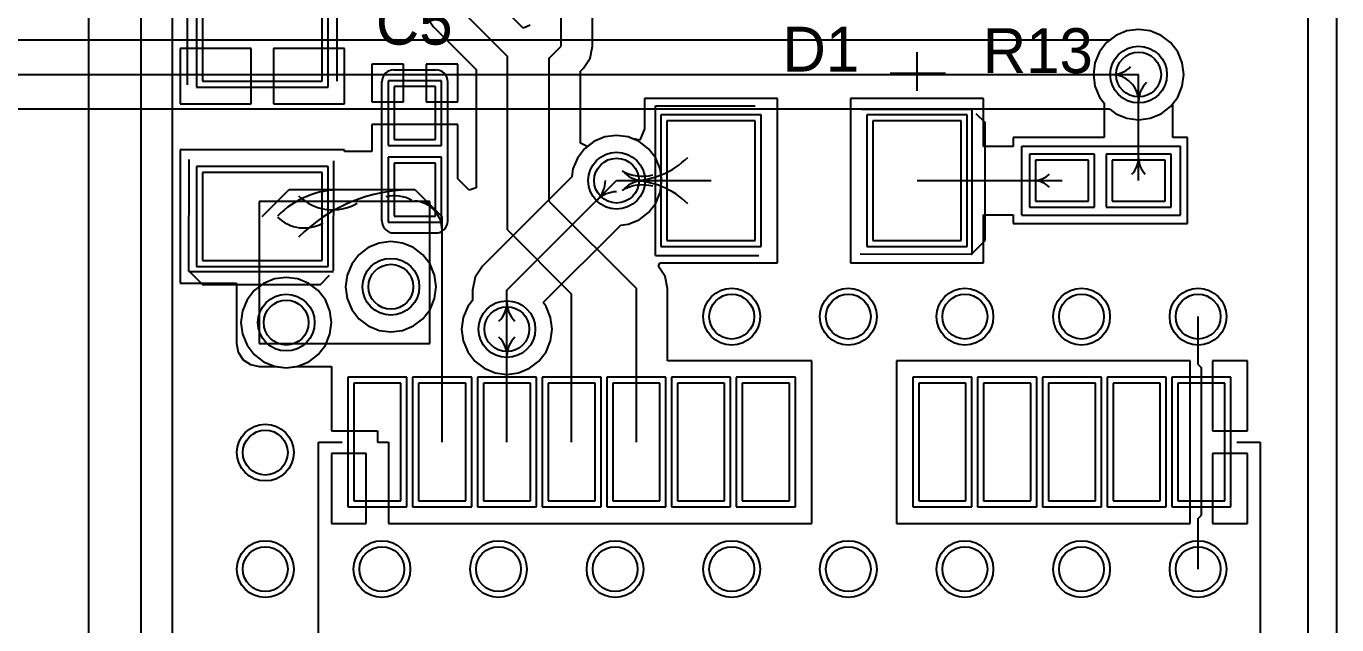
# Model space of a CAD drawing. Extents: x 99 to 149, y 18 to 126.
# Drawn here: x 124.97 to 147.24, y 77.8 to 87.98 of the extents above; entities that cross this region are included whole.
import ezdxf

# ---------------------------------------------------------------- set-up
doc = ezdxf.new("R2010")
doc.units = 0
doc.layers.get('0').update_dxf_attribs({"linetype": 'CONTINUOUS'})
for name, color, linetype in [('BOTTOMLAYER', 5, 'CONTINUOUS'), ('KEEPOUTLAYER', 6, 'CONTINUOUS'), ('TOPLAYER', 1, 'CONTINUOUS'), ('TOPOVERLAY', 2, 'CONTINUOUS'), ('TOPSOLDER', 216, 'CONTINUOUS')]:
    doc.layers.add(name, color=color, linetype=linetype)

# ---------------------------------------------------------------- blocks, each defined once
blk = doc.blocks.new('NEO_M8N_13')
at = {"layer": 'TOPLAYER'}
for p, q in [((0.399999, 13.200002), (-0.399999, 13.200002)), ((-0.399999, 13.200002), (-0.399999, 11.2)), ((0.399999, 11.2), (0.399999, 13.200002)), ((1.5, 13.199999), (0.700001, 13.199999)), ((0.700001, 13.199999), (0.700001, 11.199998)), ((1.5, 11.199998), (1.5, 13.199999)), ((2.6, 13.200002), (1.800001, 13.200002)), ((1.800001, 13.200002), (1.800001, 11.2)), ((2.6, 11.2), (2.6, 13.200002)), ((3.7, 13.199999), (2.900002, 13.199999)), ((2.900002, 13.199999), (2.900002, 11.199998)), ((3.7, 11.199998), (3.7, 13.199999)), ((4.800001, 13.200002), (4.000002, 13.200002)), ((4.000002, 13.200002), (4.000002, 11.2)), ((4.800001, 11.2), (4.800001, 13.200002)), ((5.899998, 13.199999), (5.1, 13.199999)), ((5.1, 13.199999), (5.1, 11.199998)), ((5.899998, 11.199998), (5.899998, 13.199999)), ((6.999999, 13.200002), (6.2, 13.200002)), ((6.2, 13.200002), (6.2, 11.2)), ((6.999999, 11.2), (6.999999, 13.200002)), ((10, 13.200002), (9.200002, 13.200002)), ((9.200002, 13.200002), (9.200002, 11.2)), ((10, 11.2), (10, 13.200002)), ((11.100001, 13.199999), (10.300002, 13.199999)), ((10.300002, 13.199999), (10.300002, 11.199998)), ((11.100001, 11.199998), (11.100001, 13.199999)), ((12.199998, 13.200002), (11.4, 13.200002)), ((11.4, 13.200002), (11.4, 11.2)), ((12.199998, 11.2), (12.199998, 13.200002)), ((13.299999, 13.199999), (12.5, 13.199999)), ((12.5, 13.199999), (12.5, 11.199998)), ((13.299999, 11.199998), (13.299999, 13.199999)), ((14.399999, 13.200002), (13.600001, 13.200002)), ((13.600001, 13.200002), (13.600001, 11.2)), ((14.399999, 11.2), (14.399999, 13.200002)), ((-0.399999, 11.2), (0.399999, 11.2)), ((0.700001, 11.199998), (1.5, 11.199998)), ((1.800001, 11.2), (2.6, 11.2)), ((2.900002, 11.199998), (3.7, 11.199998)), ((4.000002, 11.2), (4.800001, 11.2)), ((5.1, 11.199998), (5.899998, 11.199998)), ((6.2, 11.2), (6.999999, 11.2)), ((9.200002, 11.2), (10, 11.2)), ((10.300002, 11.199998), (11.100001, 11.199998)), ((11.4, 11.2), (12.199998, 11.2)), ((12.5, 11.199998), (13.299999, 11.199998)), ((13.600001, 11.2), (14.399999, 11.2)), ((0.399999, 1.000001), (-0.399999, 1.000001)), ((-0.399999, 1.000001), (-0.399999, -1.000001)), ((0.399999, -1.000001), (0.399999, 1.000001)), ((1.499997, 1.000001), (0.699999, 1.000001)), ((0.699999, 1.000001), (0.699999, -1.000001)), ((1.499997, -1.000001), (1.499997, 1.000001)), ((2.6, 1.000001), (1.800001, 1.000001)), ((1.800001, 1.000001), (1.800001, -1.000001)), ((2.6, -1.000001), (2.6, 1.000001)), ((3.700003, 1.000001), (2.900004, 1.000001)), ((2.900004, 1.000001), (2.900004, -1.000001)), ((3.700003, -1.000001), (3.700003, 1.000001)), ((4.800001, 1.000001), (4.000002, 1.000001)), ((4.000002, 1.000001), (4.000002, -1.000001)), ((4.800001, -1.000001), (4.800001, 1.000001)), ((5.899998, 1.000001), (5.1, 1.000001)), ((5.1, 1.000001), (5.1, -1.000001)), ((5.899998, -1.000001), (5.899998, 1.000001)), ((6.999999, 1.000001), (6.2, 1.000001)), ((6.2, 1.000001), (6.2, -1.000001)), ((6.999999, -1.000001), (6.999999, 1.000001)), ((10, 1.000001), (9.200002, 1.000001)), ((9.200002, 1.000001), (9.200002, -1.000001)), ((10, -1.000001), (10, 1.000001)), ((11.100003, 1.000001), (10.300005, 1.000001)), ((10.300005, 1.000001), (10.300005, -1.000001)), ((11.100003, -1.000001), (11.100003, 1.000001)), ((12.199998, 1.000001), (11.4, 1.000001)), ((11.4, 1.000001), (11.4, -1.000001)), ((12.199998, -1.000001), (12.199998, 1.000001)), ((13.299996, 1.000001), (12.499998, 1.000001)), ((12.499998, 1.000001), (12.499998, -1.000001)), ((13.299996, -1.000001), (13.299996, 1.000001)), ((14.399999, 1.000001), (13.600001, 1.000001)), ((13.600001, 1.000001), (13.600001, -1.000001)), ((14.399999, -1.000001), (14.399999, 1.000001)), ((-0.399999, -1.000001), (0.399999, -1.000001)), ((0.699999, -1.000001), (1.499997, -1.000001)), ((1.800001, -1.000001), (2.6, -1.000001)), ((2.900004, -1.000001), (3.700003, -1.000001)), ((4.000002, -1.000001), (4.800001, -1.000001)), ((5.1, -1.000001), (5.899998, -1.000001)), ((6.2, -1.000001), (6.999999, -1.000001)), ((9.200002, -1.000001), (10, -1.000001)), ((10.300005, -1.000001), (11.100003, -1.000001)), ((11.4, -1.000001), (12.199998, -1.000001)), ((12.499998, -1.000001), (13.299996, -1.000001)), ((13.600001, -1.000001), (14.399999, -1.000001))]:
    blk.add_line(p, q, dxfattribs=at)
at = {"layer": 'TOPOVERLAY'}
for p, q in [((-0.999998, 12.200001), (-0.600001, 12.199998)), ((-0.999998, 0), (-0.999998, 12.200001)), ((14.599999, 12.200001), (15.000003, 12.199998)), ((15.000003, 12.199998), (15.000006, 0)), ((-2.144004, -0.757999), (-2.144004, 0.766)), ((-2.144004, 0.766), (-1.382004, 0.004)), ((-2.144004, -0.757999), (-1.382004, 0.004)), ((-0.999998, 0), (-0.600001, 0)), ((14.599999, 0), (15.000006, 0))]:
    blk.add_line(p, q, dxfattribs=at)
at = {"layer": 'TOPSOLDER'}
for p, q in [((0.501599, 13.301602), (-0.501599, 13.301602)), ((-0.501599, 13.301602), (-0.501599, 11.0984)), ((0.501599, 11.0984), (0.501599, 13.301602)), ((1.6016, 13.301599), (0.598401, 13.301599)), ((0.598401, 13.301599), (0.598401, 11.098398)), ((1.6016, 11.098398), (1.6016, 13.301599)), ((2.7016, 13.301602), (1.698401, 13.301602)), ((1.698401, 13.301602), (1.698401, 11.0984)), ((2.7016, 11.0984), (2.7016, 13.301602)), ((3.8016, 13.301599), (2.798402, 13.301599)), ((2.798402, 13.301599), (2.798402, 11.098398)), ((3.8016, 11.098398), (3.8016, 13.301599)), ((4.901601, 13.301602), (3.898402, 13.301602)), ((3.898402, 13.301602), (3.898402, 11.0984)), ((4.901601, 11.0984), (4.901601, 13.301602)), ((6.001598, 13.301599), (4.9984, 13.301599)), ((4.9984, 13.301599), (4.9984, 11.098398)), ((6.001598, 11.098398), (6.001598, 13.301599)), ((7.101599, 13.301602), (6.0984, 13.301602)), ((6.0984, 13.301602), (6.0984, 11.0984)), ((7.101599, 11.0984), (7.101599, 13.301602)), ((10.1016, 13.301602), (9.098402, 13.301602)), ((9.098402, 13.301602), (9.098402, 11.0984)), ((10.1016, 11.0984), (10.1016, 13.301602)), ((11.201601, 13.301599), (10.198402, 13.301599)), ((10.198402, 13.301599), (10.198402, 11.098398)), ((11.201601, 11.098398), (11.201601, 13.301599)), ((12.301598, 13.301602), (11.2984, 13.301602)), ((11.2984, 13.301602), (11.2984, 11.0984)), ((12.301598, 11.0984), (12.301598, 13.301602)), ((13.401599, 13.301599), (12.3984, 13.301599)), ((12.3984, 13.301599), (12.3984, 11.098398)), ((13.401599, 11.098398), (13.401599, 13.301599)), ((14.501599, 13.301602), (13.498401, 13.301602)), ((13.498401, 13.301602), (13.498401, 11.0984)), ((14.501599, 11.0984), (14.501599, 13.301602)), ((-0.501599, 11.0984), (0.501599, 11.0984)), ((0.598401, 11.098398), (1.6016, 11.098398)), ((1.698401, 11.0984), (2.7016, 11.0984)), ((2.798402, 11.098398), (3.8016, 11.098398)), ((3.898402, 11.0984), (4.901601, 11.0984)), ((4.9984, 11.098398), (6.001598, 11.098398)), ((6.0984, 11.0984), (7.101599, 11.0984)), ((9.098402, 11.0984), (10.1016, 11.0984)), ((10.198402, 11.098398), (11.201601, 11.098398)), ((11.2984, 11.0984), (12.301598, 11.0984)), ((12.3984, 11.098398), (13.401599, 11.098398)), ((13.498401, 11.0984), (14.501599, 11.0984)), ((0.501599, 1.101601), (-0.501599, 1.101601)), ((-0.501599, 1.101601), (-0.501599, -1.101601)), ((0.501599, -1.101601), (0.501599, 1.101601)), ((1.601597, 1.101601), (0.598399, 1.101601)), ((0.598399, 1.101601), (0.598399, -1.101601)), ((1.601597, -1.101601), (1.601597, 1.101601)), ((2.7016, 1.101601), (1.698401, 1.101601)), ((1.698401, 1.101601), (1.698401, -1.101601)), ((2.7016, -1.101601), (2.7016, 1.101601)), ((3.801603, 1.101601), (2.798404, 1.101601)), ((2.798404, 1.101601), (2.798404, -1.101601)), ((3.801603, -1.101601), (3.801603, 1.101601)), ((4.901601, 1.101601), (3.898402, 1.101601)), ((3.898402, 1.101601), (3.898402, -1.101601)), ((4.901601, -1.101601), (4.901601, 1.101601)), ((6.001598, 1.101601), (4.9984, 1.101601)), ((4.9984, 1.101601), (4.9984, -1.101601)), ((6.001598, -1.101601), (6.001598, 1.101601)), ((7.101599, 1.101601), (6.0984, 1.101601)), ((6.0984, 1.101601), (6.0984, -1.101601)), ((7.101599, -1.101601), (7.101599, 1.101601)), ((10.1016, 1.101601), (9.098402, 1.101601)), ((9.098402, 1.101601), (9.098402, -1.101601)), ((10.1016, -1.101601), (10.1016, 1.101601)), ((11.201603, 1.101601), (10.198405, 1.101601)), ((10.198405, 1.101601), (10.198405, -1.101601)), ((11.201603, -1.101601), (11.201603, 1.101601)), ((12.301598, 1.101601), (11.2984, 1.101601)), ((11.2984, 1.101601), (11.2984, -1.101601)), ((12.301598, -1.101601), (12.301598, 1.101601)), ((13.401596, 1.101601), (12.398398, 1.101601)), ((12.398398, 1.101601), (12.398398, -1.101601)), ((13.401596, -1.101601), (13.401596, 1.101601)), ((14.501599, 1.101601), (13.498401, 1.101601)), ((13.498401, 1.101601), (13.498401, -1.101601)), ((14.501599, -1.101601), (14.501599, 1.101601)), ((-0.501599, -1.101601), (0.501599, -1.101601)), ((0.598399, -1.101601), (1.601597, -1.101601)), ((1.698401, -1.101601), (2.7016, -1.101601)), ((2.798404, -1.101601), (3.801603, -1.101601)), ((3.898402, -1.101601), (4.901601, -1.101601)), ((4.9984, -1.101601), (6.001598, -1.101601)), ((6.0984, -1.101601), (7.101599, -1.101601)), ((9.098402, -1.101601), (10.1016, -1.101601)), ((10.198405, -1.101601), (11.201603, -1.101601)), ((11.2984, -1.101601), (12.301598, -1.101601)), ((12.398398, -1.101601), (13.401596, -1.101601)), ((13.498401, -1.101601), (14.501599, -1.101601))]:
    blk.add_line(p, q, dxfattribs=at)
blk = doc.blocks.new('C0402_38')
at = {"layer": 'TOPLAYER'}
for p, q in [((-0.850001, 0.349999), (-1.749999, 0.349999)), ((-1.749999, 0.349999), (-1.749999, -0.349999)), ((-0.850001, -0.349999), (-0.850001, 0.349999)), ((0.449999, 0.349999), (-0.449999, 0.349999)), ((-0.449999, 0.349999), (-0.449999, -0.349999)), ((0.449999, -0.349999), (0.449999, 0.349999)), ((-1.749999, -0.349999), (-0.850001, -0.349999)), ((-0.449999, -0.349999), (0.449999, -0.349999))]:
    blk.add_line(p, q, dxfattribs=at)
at = {"layer": 'TOPOVERLAY'}
for p, q in [((0.5334, 0.5588), (-1.8334, 0.5588)), ((-2.0366, -0.3556), (-2.0366, 0.3556)), ((0.7366, -0.3556), (0.7366, 0.3556)), ((0.5334, -0.5588), (-1.8334, -0.5588))]:
    blk.add_line(p, q, dxfattribs=at)
for centre, start, end in [((-1.8334, 0.355597), -270, -180), ((0.533397, 0.3556), 0, 90), ((-1.8334, -0.355597), -180, -90), ((0.533397, -0.3556), -90, 0)]:
    blk.add_arc(centre, 0.2032, start, end, dxfattribs=at)
at = {"layer": 'TOPSOLDER'}
for p, q in [((-0.748401, 0.451599), (-1.851599, 0.451599)), ((-1.851599, 0.451599), (-1.851599, -0.451599)), ((-0.748401, -0.451599), (-0.748401, 0.451599)), ((0.551599, 0.451599), (-0.551599, 0.451599)), ((-0.551599, 0.451599), (-0.551599, -0.451599)), ((0.551599, -0.451599), (0.551599, 0.451599)), ((-1.851599, -0.451599), (-0.748401, -0.451599)), ((-0.551599, -0.451599), (0.551599, -0.451599))]:
    blk.add_line(p, q, dxfattribs=at)
blk = doc.blocks.new('3528_39')
at = {"layer": 'TOPLAYER'}
for p, q in [((-0.749999, 1.016), (-0.749999, -1.016)), ((0.749999, 1.016), (-0.749999, 1.016)), ((0.749999, -1.016), (0.749999, 1.016)), ((2.298004, 1.015995), (2.298004, -1.016005)), ((3.798001, 1.015995), (2.298004, 1.015995)), ((3.798001, -1.016005), (3.798001, 1.015995)), ((-0.749999, -1.016), (0.749999, -1.016)), ((2.298004, -1.016005), (3.798001, -1.016005))]:
    blk.add_line(p, q, dxfattribs=at)
at = {"layer": 'TOPOVERLAY'}
for p, q in [((-0.925398, 1.247214), (-1.156614, 1.015997)), ((-0.933806, 1.247214), (-0.925398, 1.247214)), ((-0.933806, 1.247214), (0.968375, 1.243101)), ((-0.933806, 1.247214), (-0.933806, -1.20889)), ((2.237509, 1.269995), (3.994328, 1.269995)), ((3.994328, 1.269995), (3.994328, -1.27)), ((-1.156614, 1.015997), (-1.156617, -0.986084)), ((-1.156617, -0.986084), (-0.999696, -1.143005)), ((-0.915772, -1.20889), (0.946861, -1.214961)), ((2.30058, -1.27), (3.994328, -1.27))]:
    blk.add_line(p, q, dxfattribs=at)
at = {"layer": 'TOPSOLDER'}
for p, q in [((-0.851598, 1.1176), (-0.851598, -1.1176)), ((0.851598, 1.1176), (-0.851598, 1.1176)), ((0.851598, -1.1176), (0.851598, 1.1176)), ((2.196404, 1.117595), (2.196404, -1.117605)), ((3.899601, 1.117595), (2.196404, 1.117595)), ((3.899601, -1.117605), (3.899601, 1.117595)), ((-0.851598, -1.1176), (0.851598, -1.1176)), ((2.196404, -1.117605), (3.899601, -1.117605))]:
    blk.add_line(p, q, dxfattribs=at)
blk = doc.blocks.new('L1206_54')
at = {"layer": 'TOPLAYER'}
for p, q in [((-0.749999, 1.016), (-0.749999, -1.016)), ((0.749999, 1.016), (-0.749999, 1.016)), ((0.749999, -1.016), (0.749999, 1.016)), ((2.750002, 1.016), (2.750002, -1.016)), ((4.249999, 1.016), (2.750002, 1.016)), ((4.249999, -1.016), (4.249999, 1.016)), ((-0.749999, -1.016), (0.749999, -1.016)), ((2.750002, -1.016), (4.249999, -1.016))]:
    blk.add_line(p, q, dxfattribs=at)
at = {"layer": 'TOPOVERLAY'}
for p, q in [((-0.925398, 1.247216), (-1.156614, 1.016)), ((-0.933806, 1.247216), (-0.933806, -1.208888)), ((0.968375, 1.243104), (-0.933806, 1.247216)), ((-0.925398, 1.247216), (-0.933806, 1.247216)), ((4.446328, 1.27), (2.689512, 1.27)), ((4.446328, 1.27), (4.446328, -1.27)), ((-1.156614, 1.016), (-1.156614, -0.986079)), ((-0.999693, -1.143), (-1.156614, -0.986079)), ((0.946861, -1.214958), (-0.915772, -1.208888)), ((4.446328, -1.27), (2.75258, -1.27))]:
    blk.add_line(p, q, dxfattribs=at)
at = {"layer": 'TOPSOLDER'}
for p, q in [((-0.851598, 1.1176), (-0.851598, -1.1176)), ((0.851598, 1.1176), (-0.851598, 1.1176)), ((0.851598, -1.1176), (0.851598, 1.1176)), ((2.648402, 1.1176), (2.648402, -1.1176)), ((4.351599, 1.1176), (2.648402, 1.1176)), ((4.351599, -1.1176), (4.351599, 1.1176)), ((-0.851598, -1.1176), (0.851598, -1.1176)), ((2.648402, -1.1176), (4.351599, -1.1176))]:
    blk.add_line(p, q, dxfattribs=at)
blk = doc.blocks.new('R0402_56')
at = {"layer": 'TOPLAYER'}
for p, q in [((-0.850001, 0.349999), (-1.749999, 0.349999)), ((-1.749999, 0.349999), (-1.749999, -0.349999)), ((-0.850001, -0.349999), (-0.850001, 0.349999)), ((0.449999, 0.349999), (-0.449999, 0.349999)), ((-0.449999, 0.349999), (-0.449999, -0.349999)), ((0.449999, -0.349999), (0.449999, 0.349999)), ((-1.749999, -0.349999), (-0.850001, -0.349999)), ((-0.449999, -0.349999), (0.449999, -0.349999))]:
    blk.add_line(p, q, dxfattribs=at)
at = {"layer": 'TOPOVERLAY'}
for p, q in [((-2.011197, 0.5842), (-2.011197, -0.5842)), ((0.6812, 0.5842), (-2.011197, 0.5842)), ((0.6858, 0.5842), (0.6812, 0.5842)), ((0.6858, 0.5842), (0.6858, -0.5842)), ((-1.9812, -0.5842), (-2.011197, -0.5842)), ((0.6858, -0.5842), (-1.9812, -0.5842))]:
    blk.add_line(p, q, dxfattribs=at)
at = {"layer": 'TOPSOLDER'}
for p, q in [((-0.748401, 0.451599), (-1.851599, 0.451599)), ((-1.851599, 0.451599), (-1.851599, -0.451599)), ((-0.748401, -0.451599), (-0.748401, 0.451599)), ((0.551599, 0.451599), (-0.551599, 0.451599)), ((-0.551599, 0.451599), (-0.551599, -0.451599)), ((0.551599, -0.451599), (0.551599, 0.451599)), ((-1.851599, -0.451599), (-0.748401, -0.451599)), ((-0.551599, -0.451599), (0.551599, -0.451599))]:
    blk.add_line(p, q, dxfattribs=at)

msp = doc.modelspace()

# ---------------------------------------------------------------- linework, layer by layer
at = {"layer": 'BOTTOMLAYER'}
for p, q in [((146.745747, 108.077), (146.745747, 58.301001)), ((143.377293, 87.738097), (117.2464, 87.738097)), ((143.381689, 87.741036), (143.377293, 87.738097)), ((143.485911, 87.821008), (143.381689, 87.741036)), ((143.671277, 87.89779), (143.485911, 87.821008)), ((143.8702, 87.923977), (143.671277, 87.89779)), ((144.069123, 87.89779), (143.8702, 87.923977)), ((144.254489, 87.821008), (144.069123, 87.89779)), ((144.413666, 87.698867), (144.254489, 87.821008)), ((144.535807, 87.539688), (144.413666, 87.698867)), ((144.612589, 87.354324), (144.535807, 87.539688)), ((144.638776, 87.155401), (144.612589, 87.354324)), ((117.2464, 87.155401), (143.8702, 87.155401)), ((144.612589, 86.956478), (144.638776, 87.155401)), ((144.535807, 86.771114), (144.612589, 86.956478)), ((144.413666, 86.611935), (144.535807, 86.771114)), ((121.094457, 86.572705), (143.377293, 86.572705)), ((143.377293, 86.572705), (143.381689, 86.569766)), ((143.381689, 86.569766), (143.485911, 86.489794)), ((143.485911, 86.489794), (143.671277, 86.413012)), ((143.671277, 86.413012), (143.8702, 86.386825)), ((143.8702, 86.386825), (144.069123, 86.413012)), ((144.069123, 86.413012), (144.254489, 86.489794)), ((144.254489, 86.489794), (144.413666, 86.611935)), ((134.616713, 86.017608), (134.457534, 85.895467)), ((134.802077, 86.09439), (134.616713, 86.017608)), ((135.001, 86.120577), (134.802077, 86.09439)), ((135.199923, 86.09439), (135.001, 86.120577)), ((135.385287, 86.017608), (135.199923, 86.09439)), ((135.544466, 85.895467), (135.385287, 86.017608)), ((134.335393, 85.736288), (134.258611, 85.550924)), ((134.457534, 85.895467), (134.335393, 85.736288)), ((135.666607, 85.736288), (135.544466, 85.895467)), ((135.743389, 85.550924), (135.666607, 85.736288)), ((134.258611, 85.550924), (134.241466, 85.420685)), ((135.769576, 85.352001), (135.743389, 85.550924)), ((134.240433, 85.415491), (132.724972, 83.90003)), ((133.137001, 83.488002), (135.001, 85.352001)), ((134.241466, 85.420685), (134.240433, 85.415491)), ((135.743389, 85.153078), (135.769576, 85.352001)), ((135.666607, 84.967714), (135.743389, 85.153078)), ((135.544466, 84.808535), (135.666607, 84.967714)), ((135.199923, 84.609612), (135.385287, 84.686394)), ((135.385287, 84.686394), (135.544466, 84.808535)), ((133.751521, 83.278464), (135.06449, 84.591434)), ((135.06449, 84.591434), (135.069684, 84.592467)), ((135.069684, 84.592467), (135.199923, 84.609612)), ((130.781313, 84.214208), (130.622134, 84.092067)), ((130.966677, 84.29099), (130.781313, 84.214208)), ((131.1656, 84.317177), (130.966677, 84.29099)), ((131.364523, 84.29099), (131.1656, 84.317177)), ((131.549887, 84.214208), (131.364523, 84.29099)), ((131.709066, 84.092067), (131.549887, 84.214208)), ((130.622134, 84.092067), (130.499993, 83.932888)), ((131.831207, 83.932888), (131.709066, 84.092067)), ((130.423211, 83.747524), (130.397024, 83.548601)), ((130.499993, 83.932888), (130.423211, 83.747524)), ((131.907989, 83.747524), (131.831207, 83.932888)), ((131.934176, 83.548601), (131.907989, 83.747524)), ((132.724972, 83.90003), (132.59866, 83.710991)), ((129.003313, 83.604608), (128.844134, 83.482467)), ((129.188677, 83.68139), (129.003313, 83.604608)), ((129.3876, 83.707577), (129.188677, 83.68139)), ((129.586523, 83.68139), (129.3876, 83.707577)), ((129.771887, 83.604608), (129.586523, 83.68139)), ((129.931066, 83.482467), (129.771887, 83.604608)), ((130.397024, 83.548601), (130.423211, 83.349678)), ((131.907989, 83.349678), (131.934176, 83.548601)), ((132.59866, 83.710991), (132.554304, 83.488002)), ((128.721993, 83.323288), (128.645211, 83.137924)), ((128.844134, 83.482467), (128.721993, 83.323288)), ((130.053207, 83.323288), (129.931066, 83.482467)), ((130.129989, 83.137924), (130.053207, 83.323288)), ((130.423211, 83.349678), (130.499993, 83.164314)), ((131.831207, 83.164314), (131.907989, 83.349678)), ((132.55136, 83.316105), (132.471394, 83.211888)), ((132.554304, 83.320509), (132.55136, 83.316105)), ((132.554304, 83.488002), (132.554304, 83.320509)), ((133.137001, 82.827602), (133.137001, 83.488002)), ((128.645211, 83.137924), (128.619024, 82.939001)), ((130.156176, 82.939001), (130.129989, 83.137924)), ((130.499993, 83.164314), (130.622134, 83.005135)), ((131.709066, 83.005135), (131.831207, 83.164314)), ((132.471394, 83.211888), (132.394612, 83.026524)), ((133.802608, 83.211888), (133.751521, 83.278464)), ((133.879389, 83.026524), (133.802608, 83.211888)), ((128.619024, 82.939001), (128.645211, 82.740078)), ((130.129989, 82.740078), (130.156176, 82.939001)), ((130.622134, 83.005135), (130.781313, 82.882994)), ((130.781313, 82.882994), (130.966677, 82.806212)), ((131.364523, 82.806212), (131.549887, 82.882994)), ((131.549887, 82.882994), (131.709066, 83.005135)), ((132.394612, 83.026524), (132.368425, 82.827602)), ((133.905577, 82.827602), (133.879389, 83.026524)), ((128.645211, 82.740078), (128.721993, 82.554714)), ((130.053207, 82.554714), (130.129989, 82.740078)), ((130.966677, 82.806212), (131.1656, 82.780025)), ((131.1656, 82.780025), (131.364523, 82.806212)), ((132.368425, 82.827602), (132.394612, 82.628679)), ((132.394612, 82.628679), (132.471394, 82.443315)), ((133.802608, 82.443315), (133.879389, 82.628679)), ((133.879389, 82.628679), (133.905577, 82.827602)), ((128.721993, 82.554714), (128.844134, 82.395535)), ((128.844134, 82.395535), (129.003313, 82.273394)), ((129.771887, 82.273394), (129.931066, 82.395535)), ((129.931066, 82.395535), (130.053207, 82.554714)), ((132.471394, 82.443315), (132.593535, 82.284136)), ((133.680467, 82.284136), (133.802608, 82.443315)), ((129.003313, 82.273394), (129.188677, 82.196612)), ((129.188677, 82.196612), (129.3876, 82.170425)), ((129.3876, 82.170425), (129.586523, 82.196612)), ((129.586523, 82.196612), (129.771887, 82.273394)), ((132.593535, 82.284136), (132.752714, 82.161995)), ((133.521287, 82.161995), (133.680467, 82.284136)), ((132.752714, 82.161995), (132.938078, 82.085213)), ((132.938078, 82.085213), (133.137001, 82.059026)), ((133.137001, 82.059026), (133.335923, 82.085213)), ((133.335923, 82.085213), (133.521287, 82.161995))]:
    msp.add_line(p, q, dxfattribs=at)
for centre in [(143.8702, 87.155401), (135.001, 85.352001), (131.1656, 83.548601), (129.3876, 82.939001), (136.9568, 83.040601), (138.938, 83.040601), (140.9192, 83.040601), (142.9004, 83.040601), (144.8816, 83.040601), (133.137001, 82.827602), (129.032, 80.729201), (129.032, 78.748001), (131.0132, 78.748001), (132.9944, 78.748001), (134.9756, 78.748001), (136.9568, 78.748001), (138.938, 78.748001), (140.9192, 78.748001), (142.9004, 78.748001), (144.8816, 78.748001)]:
    msp.add_circle(centre, 0.381, dxfattribs=at)
for centre, start, end in [((143.410292, 87.615309), 270, 315), ((143.410292, 87.615309), 270, 315), ((143.410292, 86.695493), 45, 90), ((143.410292, 86.695493), 45, 90), ((134.350592, 85.352001), 315, 360), ((134.350592, 85.352001), 315, 360), ((135.001, 84.701593), 90, 135), ((135.001, 84.701593), 90, 135), ((132.677093, 83.287509), 315, 360), ((132.677093, 83.287509), 315, 360), ((133.596908, 83.287509), 180, 225), ((133.596908, 83.287509), 180, 225)]:
    msp.add_arc(centre, 0.459908, start, end, dxfattribs=at)
at = {"layer": 'KEEPOUTLAYER'}
msp.add_line((147.237801, 58.301001), (147.237801, 108.077), dxfattribs=at)
at = {"layer": 'TOPLAYER'}
for p, q in [((146.745747, 108.077), (146.745747, 58.301001)), ((134.0612, 87.638001), (134.0612, 88.958801)), ((133.412967, 87.944843), (132.822221, 88.535589)), ((126.0348, 70.874001), (126.0348, 88.247601)), ((126.9238, 70.543801), (126.9238, 88.400001)), ((127.454701, 70.543814), (127.454701, 88.399996)), ((132.2578, 88.349201), (133.1468, 87.460201)), ((134.592101, 87.638001), (134.592101, 88.379993)), ((131.767311, 88.146034), (131.882396, 87.973797)), ((131.882396, 87.973797), (132.615899, 87.240295)), ((133.478689, 87.972067), (133.412964, 87.944843)), ((133.530299, 87.993446), (133.478689, 87.972067)), ((133.412964, 87.944843), (133.412967, 87.944843)), ((133.412967, 87.944843), (133.412967, 87.944843)), ((143.485911, 87.821008), (143.326734, 87.698867)), ((143.671277, 87.89779), (143.485911, 87.821008)), ((143.8702, 87.923977), (143.671277, 87.89779)), ((144.069123, 87.89779), (143.8702, 87.923977)), ((144.254489, 87.821008), (144.069123, 87.89779)), ((144.413666, 87.698867), (144.254489, 87.821008)), ((128.790703, 87.599904), (127.584203, 87.599904)), ((127.584203, 87.599904), (127.584203, 86.659405)), ((128.790703, 86.659405), (128.790703, 87.599904)), ((130.378203, 87.599904), (129.171703, 87.599904)), ((129.171703, 87.599904), (129.171703, 86.659405)), ((130.378203, 86.659405), (130.378203, 87.599904)), ((133.858, 87.434801), (134.0612, 87.638001)), ((134.551689, 87.434834), (134.592101, 87.638001)), ((143.204593, 87.539688), (143.127811, 87.354324)), ((143.326734, 87.698867), (143.204593, 87.539688)), ((144.535807, 87.539688), (144.413666, 87.698867)), ((144.612589, 87.354324), (144.535807, 87.539688)), ((131.3815, 87.3306), (130.841001, 87.3306)), ((130.841001, 87.3306), (130.841001, 86.690101)), ((131.3815, 86.690101), (131.3815, 87.3306)), ((132.302999, 87.3306), (131.7625, 87.3306)), ((131.7625, 87.3306), (131.7625, 86.690101)), ((132.302999, 86.690101), (132.302999, 87.3306)), ((133.1468, 84.513801), (133.1468, 87.460201)), ((133.858, 84.996401), (133.858, 87.434801)), ((134.436604, 87.262597), (134.551689, 87.434834)), ((143.127811, 87.354324), (143.101624, 87.155401)), ((144.638776, 87.155401), (144.612589, 87.354324)), ((132.615899, 87.240295), (132.615899, 85.229144)), ((134.388901, 87.214893), (134.436604, 87.262597)), ((134.388901, 85.986376), (134.388901, 87.214893)), ((143.101624, 87.155401), (143.127811, 86.956478)), ((143.8702, 85.352001), (143.8702, 87.155401)), ((144.612589, 86.956478), (144.638776, 87.155401)), ((143.127811, 86.956478), (143.204593, 86.771114)), ((144.535807, 86.771114), (144.612589, 86.956478)), ((127.584203, 86.659405), (128.790703, 86.659405)), ((129.171703, 86.659405), (130.378203, 86.659405)), ((130.841001, 86.690101), (131.3815, 86.690101)), ((131.7625, 86.690101), (132.302999, 86.690101)), ((137.737398, 86.749001), (135.475401, 86.749001)), ((135.475401, 86.749001), (135.475401, 86.233343)), ((137.737398, 83.955001), (137.737398, 86.749001)), ((141.237398, 86.749001), (138.975402, 86.749001)), ((138.975402, 86.749001), (138.975402, 83.955001)), ((141.237398, 85.934697), (141.237398, 86.749001)), ((143.204593, 86.771114), (143.28456, 86.666898)), ((143.28456, 86.666898), (143.287504, 86.662494)), ((143.287504, 86.662494), (143.287504, 86.083)), ((144.452896, 86.662494), (144.45584, 86.666898)), ((144.452896, 86.083), (144.452896, 86.662494)), ((144.45584, 86.666898), (144.535807, 86.771114)), ((132.302999, 86.309101), (130.841001, 86.309101)), ((130.841001, 86.309101), (130.841001, 85.847042)), ((132.302999, 85.668602), (132.302999, 86.309101)), ((135.475401, 86.233343), (135.395917, 86.041474)), ((134.502804, 85.930204), (134.388901, 85.986376)), ((134.616713, 86.017608), (134.502804, 85.930204)), ((134.802077, 86.09439), (134.616713, 86.017608)), ((135.001, 86.120577), (134.802077, 86.09439)), ((135.199923, 86.09439), (135.001, 86.120577)), ((135.271154, 86.064885), (135.199923, 86.09439)), ((135.319237, 86.055319), (135.271154, 86.064885)), ((135.395917, 86.041471), (135.319237, 86.055319)), ((135.319237, 86.055319), (135.319237, 86.055319)), ((135.395917, 86.041474), (135.395917, 86.041471)), ((143.287504, 86.083), (141.739201, 86.083)), ((141.739201, 86.083), (141.739201, 85.934697)), ((144.701199, 86.083), (144.452896, 86.083)), ((144.701199, 84.621002), (144.701199, 86.083)), ((130.378197, 85.873399), (127.584197, 85.873399)), ((127.584197, 85.873399), (127.584197, 83.611402)), ((130.378197, 85.847042), (130.378197, 85.873399)), ((130.841001, 85.847042), (130.378197, 85.847042)), ((141.739201, 85.934697), (141.237398, 85.934697)), ((132.302999, 85.384221), (132.302999, 85.668602)), ((132.49481, 85.19241), (132.302999, 85.384221)), ((135.001, 85.352001), (136.606399, 85.352001)), ((140.1064, 85.352001), (142.5702, 85.352001)), ((128.981197, 84.742401), (129.438397, 85.199601)), ((129.438397, 85.199601), (131.572, 85.199601)), ((131.572, 85.199601), (132.037, 84.734601)), ((132.615899, 85.229144), (132.49481, 85.19241)), ((128.9304, 84.996401), (128.9304, 82.583401)), ((131.826, 84.996401), (128.9304, 84.996401)), ((131.826, 82.583401), (131.826, 84.996401)), ((133.858, 84.996401), (135.337001, 83.5174)), ((132.037, 80.906998), (132.037, 84.734601)), ((141.237398, 83.955001), (141.237398, 84.769305)), ((141.237398, 84.769305), (141.739201, 84.769305)), ((141.739201, 84.769305), (141.739201, 84.621002)), ((141.739201, 84.621002), (144.701199, 84.621002)), ((133.1468, 84.513801), (134.237001, 83.4236)), ((135.712406, 83.892801), (135.738169, 83.955001)), ((135.738169, 83.955001), (137.737398, 83.955001)), ((138.975402, 83.955001), (141.237398, 83.955001)), ((135.827491, 83.720567), (135.712406, 83.892801)), ((127.584197, 83.611402), (128.541935, 83.611402)), ((128.541935, 83.611402), (128.541935, 82.583401)), ((135.337001, 80.907001), (135.337001, 83.5174)), ((135.867905, 83.5174), (135.827491, 83.720567)), ((135.867902, 83.517387), (135.867905, 83.5174)), ((135.867902, 82.288002), (135.867902, 83.517387)), ((134.237001, 80.906998), (134.237001, 83.4236)), ((144.8816, 82.227801), (144.8816, 83.040601)), ((133.137001, 80.907001), (133.137001, 82.827602)), ((128.541935, 82.583401), (128.571506, 82.434742)), ((128.571506, 82.434742), (128.655714, 82.308715)), ((128.9304, 82.583401), (131.826, 82.583401)), ((128.655714, 82.308715), (128.781741, 82.224507)), ((128.781741, 82.224507), (128.9304, 82.194936)), ((128.9304, 82.194936), (129.20141, 82.194936)), ((129.20141, 82.194936), (129.3876, 82.170425)), ((129.3876, 82.170425), (129.57379, 82.194936)), ((129.57379, 82.194936), (130.156001, 82.194936)), ((130.156001, 82.194936), (130.156001, 81.097501)), ((136.118001, 82.288002), (135.867902, 82.288002)), ((136.118001, 82.287999), (136.118001, 82.288002)), ((136.756, 82.287999), (136.118001, 82.287999)), ((138.317999, 82.288002), (136.756, 82.288002)), ((136.756, 82.288002), (136.756, 82.287999)), ((138.317999, 79.526), (138.317999, 82.288002)), ((141.318, 82.288002), (139.756002, 82.288002)), ((139.756002, 82.288002), (139.756002, 79.526)), ((141.318, 82.287999), (141.318, 82.288002)), ((141.956, 82.287999), (141.318, 82.287999)), ((143.517998, 82.288002), (141.956, 82.288002)), ((141.956, 82.288002), (141.956, 82.287999)), ((143.517998, 82.287999), (143.517998, 82.288002)), ((144.156001, 82.287999), (143.517998, 82.287999)), ((144.7465, 82.288002), (144.156001, 82.288002)), ((144.156001, 82.288002), (144.156001, 82.287999)), ((144.7465, 80.906747), (144.7465, 82.288002)), ((144.8816, 82.227801), (144.937, 82.172401)), ((144.937, 80.907001), (144.937, 82.172401)), ((145.717999, 82.288002), (145.1275, 82.288002)), ((145.1275, 82.288002), (145.1275, 81.097501)), ((145.717999, 81.097501), (145.717999, 82.288002)), ((130.156001, 81.097501), (130.937254, 81.097501)), ((130.937254, 81.097501), (130.937254, 80.907255)), ((145.1275, 81.097501), (145.717999, 81.097501)), ((130.937254, 80.907255), (131.1275, 80.907255)), ((131.1275, 80.907255), (131.1275, 79.526)), ((144.7465, 79.526), (144.7465, 80.906747)), ((144.937, 79.667001), (144.937, 80.907001)), ((130.7465, 80.716501), (130.156001, 80.716501)), ((130.156001, 80.716501), (130.156001, 79.526)), ((130.7465, 79.526), (130.7465, 80.716501)), ((145.717999, 80.716501), (145.1275, 80.716501)), ((145.1275, 80.716501), (145.1275, 79.526)), ((145.717999, 79.526), (145.717999, 80.716501)), ((130.156001, 79.526), (130.7465, 79.526)), ((131.1275, 79.526), (131.256001, 79.526)), ((131.256001, 79.526), (131.256001, 79.525998)), ((131.256001, 79.525998), (132.818, 79.525998)), ((132.818, 79.525998), (132.818, 79.526)), ((132.818, 79.526), (133.456002, 79.526)), ((133.456002, 79.526), (133.456002, 79.525998)), ((133.456002, 79.525998), (135.018, 79.525998)), ((135.018, 79.525998), (135.018, 79.526)), ((135.018, 79.526), (135.656, 79.526)), ((135.656, 79.526), (135.656, 79.525998)), ((135.656, 79.525998), (137.217998, 79.525998)), ((137.217998, 79.525998), (137.217998, 79.526)), ((137.217998, 79.526), (138.317999, 79.526)), ((139.756002, 79.526), (140.856002, 79.526)), ((140.856002, 79.526), (140.856002, 79.525998)), ((140.856002, 79.525998), (142.418001, 79.525998)), ((142.418001, 79.525998), (142.418001, 79.526)), ((142.418001, 79.526), (143.056, 79.526)), ((143.056, 79.526), (143.056, 79.525998)), ((143.056, 79.525998), (144.617999, 79.525998)), ((144.617999, 79.525998), (144.617999, 79.526)), ((144.617999, 79.526), (144.7465, 79.526)), ((144.8816, 79.611601), (144.937, 79.667001)), ((144.8816, 78.748001), (144.8816, 79.611601)), ((145.1275, 79.526), (145.717999, 79.526))]:
    msp.add_line(p, q, dxfattribs=at)
for centre in [(143.8702, 87.155401), (135.001, 85.352001), (131.1656, 83.548601), (129.3876, 82.939001), (136.9568, 83.040601), (138.938, 83.040601), (140.9192, 83.040601), (142.9004, 83.040601), (144.8816, 83.040601), (133.137001, 82.827602), (129.032, 80.729201), (129.032, 78.748001), (131.0132, 78.748001), (132.9944, 78.748001), (134.9756, 78.748001), (136.9568, 78.748001), (138.938, 78.748001), (140.9192, 78.748001), (142.9004, 78.748001), (144.8816, 78.748001)]:
    msp.add_circle(centre, 0.381, dxfattribs=at)
for centre, radius, start, end in [((143.410292, 86.695493), 0.459908, 0, 45), ((143.410292, 86.695493), 0.459908, 0, 45), ((144.330108, 86.695493), 0.459908, 135, 180), ((144.330108, 86.695493), 0.459908, 135, 180), ((135.25565, 86.70275), 1.350749, 270, 315), ((135.25565, 86.70275), 1.350749, 270, 315), ((143.485133, 85.737068), 0.385067, 315, 360), ((143.485133, 85.737068), 0.385067, 315, 360), ((144.255266, 85.737068), 0.385067, 180, 225), ((144.255266, 85.737068), 0.385067, 180, 225), ((135.438718, 86.110145), 0.684931, 239.999876, 284.999876), ((135.438718, 86.110145), 0.684931, 239.999876, 284.999876), ((135.438718, 86.110145), 0.684931, 239.999876, 284.999876), ((135.460908, 85.811909), 0.459908, 225, 270), ((135.460908, 85.811909), 0.459908, 225, 270), ((135.460908, 84.892093), 0.459908, 90, 135), ((135.460908, 84.892093), 0.459908, 90, 135), ((135.25565, 84.001252), 1.350749, 45, 90), ((135.25565, 84.001252), 1.350749, 45, 90), ((142.085134, 85.737068), 0.385067, 270, 315), ((142.085134, 85.737068), 0.385067, 270, 315), ((142.085134, 84.966934), 0.385067, 45, 90), ((142.085134, 84.966934), 0.385067, 45, 90), ((130.322002, 83.667597), 1.532004, 90, 135), ((130.322002, 83.667597), 1.532004, 90, 135), ((130.179341, 85.687088), 0.831149, 225.382996, 299.999996), ((131.548424, 82.441176), 2.758425, 90, 135), ((131.548424, 82.441176), 2.758425, 90, 135), ((131.232808, 84.512104), 0.582384, 60.000039, 105.000039), ((131.232808, 84.512104), 0.582384, 60.000039, 105.000039), ((135.438716, 84.593857), 0.684931, 75.00007, 120.00007), ((135.438716, 84.593857), 0.684931, 75.00007, 120.00007), ((135.438716, 84.593857), 0.684931, 75.00007, 120.00007), ((131.541063, 84.508475), 0.495938, 0, 87.004), ((131.541063, 84.508475), 0.495938, 0, 87.004), ((131.572, 84.530418), 0.473184, 45, 90), ((131.572, 84.530418), 0.473184, 45, 90), ((129.693718, 85.19493), 0.647738, 225.382996, 299.999996), ((132.677093, 82.367694), 0.459908, 0, 45), ((132.677093, 82.367694), 0.459908, 0, 45), ((133.596908, 82.367694), 0.459908, 135, 180), ((133.596908, 82.367694), 0.459908, 135, 180)]:
    msp.add_arc(centre, radius, start, end, dxfattribs=at)
at = {"layer": 'TOPOVERLAY'}
for p, q in [((140.1064, 86.876001), (140.1064, 87.536401)), ((139.6492, 87.180801), (140.589, 87.180801))]:
    msp.add_line(p, q, dxfattribs=at)
at = {"layer": 'TOPSOLDER'}
for centre in [(143.8702, 87.155401), (135.001, 85.352001), (131.1656, 83.548601), (136.9568, 83.040601), (138.938, 83.040601), (140.9192, 83.040601), (142.9004, 83.040601), (144.8816, 83.040601), (129.3876, 82.939001), (133.137001, 82.827602), (129.032, 80.729201), (129.032, 78.748001), (131.0132, 78.748001), (132.9944, 78.748001), (134.9756, 78.748001), (136.9568, 78.748001), (138.938, 78.748001), (140.9192, 78.748001), (142.9004, 78.748001), (144.8816, 78.748001)]:
    msp.add_circle(centre, 0.4826, dxfattribs=at)

# ---------------------------------------------------------------- block references
for name, p, rotation in [('3528_39', (128.981197, 84.742401), 90), ('C0402_38', (131.572, 85.199601), 270), ('L1206_54', (140.1064, 85.352001), 180), ('R0402_56', (142.5702, 85.352001), 180), ('NEO_M8N_13', (130.937, 68.707), 360)]:
    msp.add_blockref(name, p, dxfattribs=dict(rotation=rotation))

# ---------------------------------------------------------------- texts
at = {"layer": 'TOPOVERLAY'}
for s, p in [('C5', (130.9116, 87.663401)), ('D1', (137.8204, 87.206201)), ('R13', (141.224, 87.180801))]:
    msp.add_text(s, height=0.762, rotation=360, dxfattribs=at).set_placement(p)

doc.saveas('drawing.dxf')
